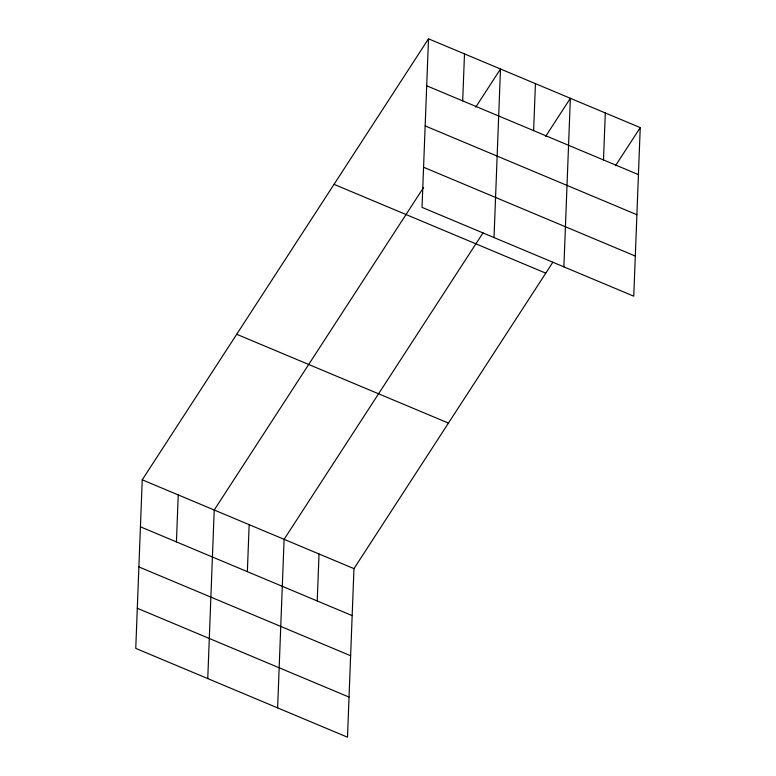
<?xml version="1.0" encoding="UTF-8"?>
<svg xmlns="http://www.w3.org/2000/svg" width="776" height="776" viewBox="0 0 776 776"><rect width="100%" height="100%" fill="white"/><g stroke="black" fill="none" stroke-linecap="round" stroke-linejoin="round"><path stroke-width="1.16" d="M428.507 38.8L422.028 207.367L633.759 296.18L640.239 127.613L428.507 38.8L142.241 479.82L135.761 648.387L347.493 737.2L353.972 568.633L552.939 262.113M176.433 541.9L178.237 494.913M207.755 678.583L214.224 510.016L423.618 187.433M247.36 571.66L249.164 524.673M277.624 707.887L284.103 539.33L483.06 232.8M317.229 600.963L319.033 553.977M462.69 100.89L464.494 53.903M494.021 237.563L500.491 68.996L475.736 107.136M533.626 130.64L535.43 83.653M563.89 266.876L570.36 98.309L545.606 136.45M603.495 159.943L605.299 112.957M615.475 165.754L640.239 127.613M426.703 85.787L638.425 174.6M425.161 125.906L636.892 214.719M423.57 167.247L635.302 256.061M334.039 184.339L545.77 273.152M236.709 334.281L448.441 423.095M142.241 479.82L353.972 568.633M140.437 526.807L352.168 615.62M138.894 566.926L350.626 655.739M137.304 608.268L349.035 697.081"/></g></svg>
